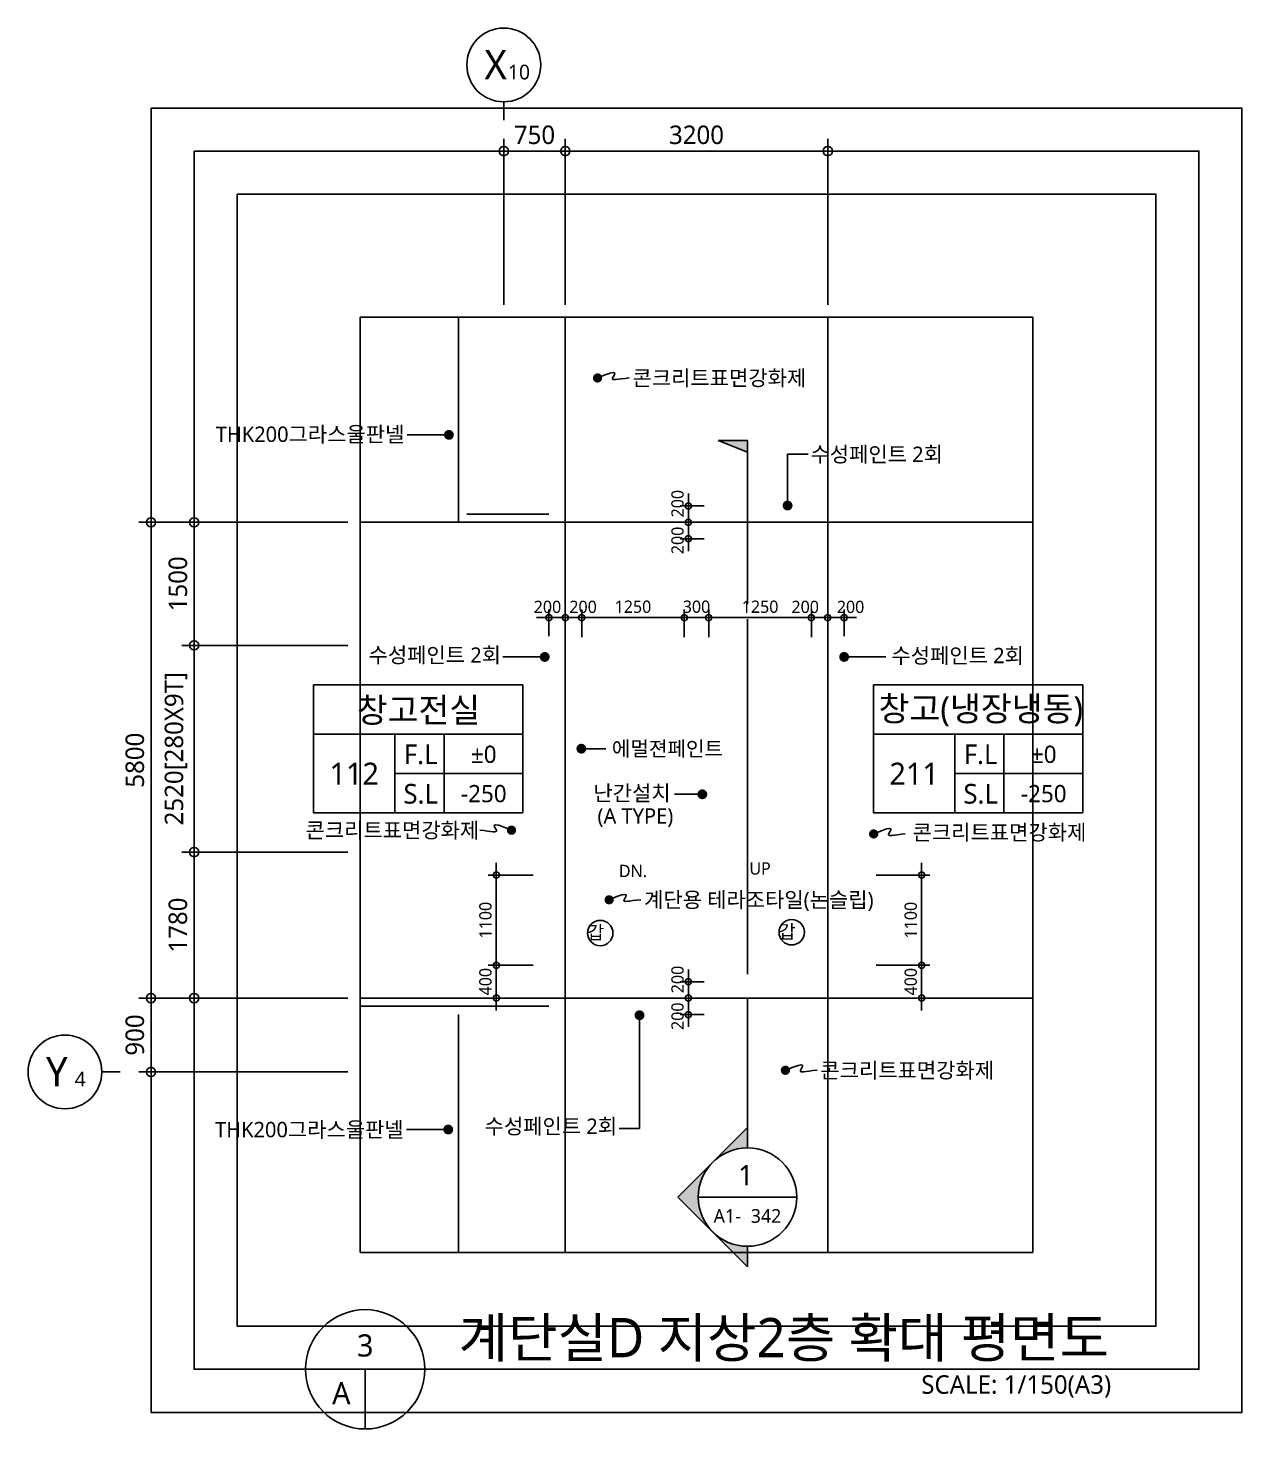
# Model space of a CAD drawing. Header units: millimetres. Extents: x -27671 to 122165, y 825 to 42056.
# Drawn here: x 2800 to 17600, y 2223 to 19300 of the extents above; entities that cross this region are included whole.
import ezdxf
from ezdxf.enums import TextEntityAlignment as Align

# ---------------------------------------------------------------- set-up
doc = ezdxf.new("R2010")
doc.units = ezdxf.units.MM
doc.header["$LTSCALE"] = 100
doc.header["$MEASUREMENT"] = 0
doc.header["$PDSIZE"] = -10
doc.linetypes.add('CEN', pattern=[62, 60, -1, 0, -1])
doc.layers.get('0').update_dxf_attribs({"linetype": 'CONTINUOUS'})
doc.layers.get('Defpoints').update_dxf_attribs({"color": 171, "linetype": 'CONTINUOUS'})
for name, color, linetype in [('CEN(ST)', 1, 'CEN'), ('INS', 9, 'BATTING'), ('LED', 7, 'CONTINUOUS'), ('NDIM', 7, 'CONTINUOUS'), ('SYM', 7, 'CONTINUOUS'), ('SYM(AXIS)', 7, 'CONTINUOUS'), ('TEXT', 3, 'CONTINUOUS'), ('TEXT(AXIS)', 2, 'CONTINUOUS'), ('TEXT(MIN)', 7, 'CONTINUOUS'), ('TEXT(NOTE小)', 1, 'CONTINUOUS'), ('TEXT(노트)', 7, 'CONTINUOUS'), ('TEXT(실명)', 3, 'CONTINUOUS'), ('TEXT-기입', 6, 'CONTINUOUS'), ('TITLE', 7, 'CONTINUOUS')]:
    doc.layers.add(name, color=color, linetype=linetype)
doc.styles.add('CGS', font='cgse', dxfattribs={"bigfont": 'cgs'})
doc.styles.add('나눔바른고딕', font='NanumBarunGothic.ttf')
doc.linetypes.add('BATTING', pattern='A,0.0001,-0.1,[134,ltypeshp.shx,S=0.1,R=0,X=-0.1,Y=0],-0.2,[134,ltypeshp.shx,S=0.1,R=180,X=0.1,Y=0],-0.1', length=0.4001)
doc.dimstyles.new('NDIM 1200', dxfattribs={"dimscale": 75, "dimtxt": 3, "dimasz": 1, "dimexe": 2, "dimexo": 2, "dimgap": 1, "dimtad": 1, "dimdec": 0, "dimdsep": 46, "dimtxsty": 'CGS', "dimblk": 'DOT0', "dimcen": 1, "dimdle": 8, "dimclrd": 256, "dimclre": 256, "dimclrt": 256, "dimadec": 0, "dimazin": 0, "dimtfac": 1, "dimtdec": 0, "dimtix": 1, "dimtmove": 2, "dimatfit": 3, "dimldrblk": 'DOT0', "dimfxl": 1, "dimtolj": 1, "dimtzin": 0, "dimlwd": -1, "dimlwe": -1, "dimarcsym": 0})

# ---------------------------------------------------------------- blocks, each defined once
blk = doc.blocks.new('A$C2F20087E')
at = {"layer": 'SYM(AXIS)'}
blk.add_line((600, 0), (600, 300), dxfattribs=at)
blk.add_circle((600, 900), 600, dxfattribs=at)
blk = doc.blocks.new('DOT0')
blk.add_line((-3, 0), (3, 0))
at = {"color": 6}
blk.add_circle((0, 0), 0.75, dxfattribs=at)
blk = doc.blocks.new('*D92')
at = {"layer": 'Defpoints', "color": 0, "ltscale": 0.4, "transparency": 16777216}
for p in [(12550, 17800), (9350, 15775), (12550, 15775)]:
    blk.add_point(p, dxfattribs=at)
at = {"layer": 'NDIM', "ltscale": 0.4, "transparency": 16777216}
for p, q in [((9350, 15925), (9350, 17950)), ((12550, 15925), (12550, 17950)), ((9425, 17800), (12475, 17800))]:
    blk.add_line(p, q, dxfattribs=at)
at = {"layer": 'NDIM', "ltscale": 0.4, "transparency": 16777216, "xscale": 75, "yscale": 75, "zscale": 75, "rotation": 180}
blk.add_blockref('DOT0', (9350, 17800), dxfattribs=at)
at = {"layer": 'NDIM', "ltscale": 0.4, "transparency": 16777216, "xscale": 75, "yscale": 75, "zscale": 75}
blk.add_blockref('DOT0', (12550, 17800), dxfattribs=at)
at = {"layer": 'NDIM', "ltscale": 0.4, "transparency": 16777216, "insert": (10950, 17997), "char_height": 225, "attachment_point": 5, "style": '나눔바른고딕'}
blk.add_mtext('\\A1;3200', dxfattribs=at)
blk = doc.blocks.new('*D93')
at = {"layer": 'Defpoints', "color": 0, "ltscale": 0.4, "transparency": 16777216}
for p in [(9350, 17800), (8600, 15775), (9350, 15775)]:
    blk.add_point(p, dxfattribs=at)
at = {"layer": 'NDIM', "ltscale": 0.4, "transparency": 16777216}
for p, q in [((8600, 15925), (8600, 17950)), ((9350, 15925), (9350, 17950)), ((8675, 17800), (9275, 17800))]:
    blk.add_line(p, q, dxfattribs=at)
at = {"layer": 'NDIM', "ltscale": 0.4, "transparency": 16777216, "xscale": 75, "yscale": 75, "zscale": 75, "rotation": 180}
blk.add_blockref('DOT0', (8600, 17800), dxfattribs=at)
at = {"layer": 'NDIM', "ltscale": 0.4, "transparency": 16777216, "xscale": 75, "yscale": 75, "zscale": 75}
blk.add_blockref('DOT0', (9350, 17800), dxfattribs=at)
at = {"layer": 'NDIM', "ltscale": 0.4, "transparency": 16777216, "insert": (8975, 17997), "char_height": 225, "attachment_point": 5, "style": '나눔바른고딕'}
blk.add_mtext('\\A1;750', dxfattribs=at)
blk = doc.blocks.new('갑종방화문표기')
at = {"layer": 'TEXT(NOTE小)'}
blk.add_circle((0, 0), 150, dxfattribs=at)
at = {"layer": 'TEXT(NOTE小)', "style": '나눔바른고딕'}
blk.add_text('갑', height=160, dxfattribs=at).set_placement((-53, 7), align=Align.MIDDLE_CENTER)
blk = doc.blocks.new('*D76')
at = {"layer": 'Defpoints', "color": 0, "ltscale": 0.4, "transparency": 16777216}
for p in [(4300, 13275), (6850, 13275), (6850, 7475)]:
    blk.add_point(p, dxfattribs=at)
at = {"layer": 'NDIM', "ltscale": 0.4, "transparency": 16777216}
for p, q in [((6700, 13275), (4150, 13275)), ((4300, 7550), (4300, 13200)), ((6700, 7475), (4150, 7475))]:
    blk.add_line(p, q, dxfattribs=at)
at = {"layer": 'NDIM', "ltscale": 0.4, "transparency": 16777216, "xscale": 75, "yscale": 75, "zscale": 75}
for p, rotation in [((4300, 13275), 90), ((4300, 7475), 270)]:
    blk.add_blockref('DOT0', p, dxfattribs=dict(at, rotation=rotation))
at = {"layer": 'NDIM', "ltscale": 0.4, "transparency": 16777216, "insert": (4103, 10375), "char_height": 225, "attachment_point": 5, "rotation": 90, "style": '나눔바른고딕'}
blk.add_mtext('\\A1;5800', dxfattribs=at)
blk = doc.blocks.new('*D77')
at = {"layer": 'Defpoints', "color": 0, "ltscale": 0.4, "transparency": 16777216}
for p in [(4300, 7475), (6850, 7475), (6850, 6575)]:
    blk.add_point(p, dxfattribs=at)
at = {"layer": 'NDIM', "ltscale": 0.4, "transparency": 16777216}
for p, q in [((6700, 7475), (4150, 7475)), ((4300, 6650), (4300, 7400)), ((6700, 6575), (4150, 6575))]:
    blk.add_line(p, q, dxfattribs=at)
at = {"layer": 'NDIM', "ltscale": 0.4, "transparency": 16777216, "xscale": 75, "yscale": 75, "zscale": 75}
for p, rotation in [((4300, 7475), 90), ((4300, 6575), 270)]:
    blk.add_blockref('DOT0', p, dxfattribs=dict(at, rotation=rotation))
at = {"layer": 'NDIM', "ltscale": 0.4, "transparency": 16777216, "insert": (4103, 7025), "char_height": 225, "attachment_point": 5, "rotation": 90, "style": '나눔바른고딕'}
blk.add_mtext('\\A1;900', dxfattribs=at)
blk = doc.blocks.new('*D78')
at = {"layer": 'Defpoints', "color": 0, "ltscale": 0.4, "transparency": 16777216}
for p in [(4825, 9255), (6850, 9255), (6325, 7475)]:
    blk.add_point(p, dxfattribs=at)
at = {"layer": 'NDIM', "ltscale": 0.4, "transparency": 16777216}
for p, q in [((6700, 9255), (4675, 9255)), ((4825, 7550), (4825, 9180)), ((6175, 7475), (4675, 7475))]:
    blk.add_line(p, q, dxfattribs=at)
at = {"layer": 'NDIM', "ltscale": 0.4, "transparency": 16777216, "xscale": 75, "yscale": 75, "zscale": 75}
for p, rotation in [((4825, 9255), 90), ((4825, 7475), 270)]:
    blk.add_blockref('DOT0', p, dxfattribs=dict(at, rotation=rotation))
at = {"layer": 'NDIM', "ltscale": 0.4, "transparency": 16777216, "insert": (4628, 8365), "char_height": 225, "attachment_point": 5, "rotation": 90, "style": '나눔바른고딕'}
blk.add_mtext('\\A1;1780', dxfattribs=at)
blk = doc.blocks.new('*D79')
at = {"layer": 'Defpoints', "color": 0, "ltscale": 0.4, "transparency": 16777216}
for p in [(4825, 11775), (6850, 11775), (6850, 9255)]:
    blk.add_point(p, dxfattribs=at)
at = {"layer": 'NDIM', "ltscale": 0.4, "transparency": 16777216}
for p, q in [((6700, 11775), (4675, 11775)), ((4825, 9330), (4825, 11700)), ((6700, 9255), (4675, 9255))]:
    blk.add_line(p, q, dxfattribs=at)
at = {"layer": 'NDIM', "ltscale": 0.4, "transparency": 16777216, "xscale": 75, "yscale": 75, "zscale": 75}
for p, rotation in [((4825, 11775), 90), ((4825, 9255), 270)]:
    blk.add_blockref('DOT0', p, dxfattribs=dict(at, rotation=rotation))
at = {"layer": 'NDIM', "ltscale": 0.4, "transparency": 16777216, "insert": (4604, 10515), "char_height": 225, "width": 705.92, "attachment_point": 5, "rotation": 90, "style": '나눔바른고딕'}
blk.add_mtext('\\A1;2520[280X9T]', dxfattribs=at)
blk = doc.blocks.new('*D80')
at = {"layer": 'Defpoints', "color": 0, "ltscale": 0.4, "transparency": 16777216}
for p in [(4825, 13275), (6325, 13275), (6850, 11775)]:
    blk.add_point(p, dxfattribs=at)
at = {"layer": 'NDIM', "ltscale": 0.4, "transparency": 16777216}
for p, q in [((6175, 13275), (4675, 13275)), ((4825, 11850), (4825, 13200)), ((6700, 11775), (4675, 11775))]:
    blk.add_line(p, q, dxfattribs=at)
at = {"layer": 'NDIM', "ltscale": 0.4, "transparency": 16777216, "xscale": 75, "yscale": 75, "zscale": 75}
for p, rotation in [((4825, 13275), 90), ((4825, 11775), 270)]:
    blk.add_blockref('DOT0', p, dxfattribs=dict(at, rotation=rotation))
at = {"layer": 'NDIM', "ltscale": 0.4, "transparency": 16777216, "insert": (4628, 12525), "char_height": 225, "attachment_point": 5, "rotation": 90, "style": '나눔바른고딕'}
blk.add_mtext('\\A1;1500', dxfattribs=at)
blk = doc.blocks.new('SECTION_계단실D1')
at = {"layer": 'SYM'}
blk.add_hatch(color=256, dxfattribs=at).paths.add_polyline_path([(447340, -81662), (447700, -81806), (447700, -81662)])
h = blk.add_hatch(color=256, dxfattribs=at)
h.paths.add_polyline_path([(446851, -90885), (447276, -91310, -0.414214), (447276, -90461)])
h.paths.add_polyline_path([(447276, -91310), (447700, -91734), (447700, -91485, -0.198912)])
h.paths.add_polyline_path([(447276, -90461, -0.198912), (447700, -90285), (447700, -90037)])
at = {"layer": 'Defpoints'}
blk.add_line((447700, -87866), (447700, -84019), dxfattribs=at)
at = {"layer": 'SYM'}
for p, q in [((447340, -81662), (447700, -81806)), ((447700, -81662), (447340, -81662)), ((447700, -83659), (447700, -81662)), ((447700, -84019), (447700, -83839)), ((447700, -88166), (447700, -87866)), ((447700, -90285), (447700, -88466)), ((447700, -90037), (446851, -90885)), ((447700, -91734), (446851, -90885)), ((447100, -90885), (448300, -90885)), ((447700, -91734), (447700, -91485))]:
    blk.add_line(p, q, dxfattribs=at)
blk.add_arc((447700, -90885), 600, 90, 89.7615, dxfattribs=at)
blk = doc.blocks.new('*D81')
at = {"layer": 'Defpoints', "color": 0, "ltscale": 0.4, "transparency": 16777216}
for p in [(10851, 7675), (11142, 7675), (11142, 7475)]:
    blk.add_point(p, dxfattribs=at)
at = {"layer": 'NDIM', "ltscale": 0.4, "transparency": 16777216}
for p, q in [((11042, 7675), (10751, 7675)), ((10851, 7525), (10851, 7625)), ((11042, 7475), (10751, 7475))]:
    blk.add_line(p, q, dxfattribs=at)
at = {"layer": 'NDIM', "ltscale": 0.4, "transparency": 16777216, "xscale": 50, "yscale": 50, "zscale": 50}
for p, rotation in [((10851, 7675), 90), ((10851, 7475), 270)]:
    blk.add_blockref('DOT0', p, dxfattribs=dict(at, rotation=rotation))
at = {"layer": 'NDIM', "ltscale": 0.4, "transparency": 16777216, "insert": (10719, 7702), "char_height": 150, "attachment_point": 5, "rotation": 90, "style": '나눔바른고딕'}
blk.add_mtext('\\A1;200', dxfattribs=at)
blk = doc.blocks.new('*D82')
at = {"layer": 'Defpoints', "color": 0, "ltscale": 0.4, "transparency": 16777216}
for p in [(11142, 7475), (10851, 7275), (11142, 7275)]:
    blk.add_point(p, dxfattribs=at)
at = {"layer": 'NDIM', "ltscale": 0.4, "transparency": 16777216}
for p, q in [((11042, 7475), (10751, 7475)), ((10851, 7425), (10851, 7325)), ((11042, 7275), (10751, 7275))]:
    blk.add_line(p, q, dxfattribs=at)
at = {"layer": 'NDIM', "ltscale": 0.4, "transparency": 16777216, "xscale": 50, "yscale": 50, "zscale": 50}
for p, rotation in [((10851, 7475), 90), ((10851, 7275), 270)]:
    blk.add_blockref('DOT0', p, dxfattribs=dict(at, rotation=rotation))
at = {"layer": 'NDIM', "ltscale": 0.4, "transparency": 16777216, "insert": (10719, 7254), "char_height": 150, "attachment_point": 5, "rotation": 90, "style": '나눔바른고딕'}
blk.add_mtext('\\A1;200', dxfattribs=at)
blk = doc.blocks.new('*D83')
at = {"layer": 'Defpoints', "color": 0, "ltscale": 0.4, "transparency": 16777216}
for p in [(10851, 13475), (11142, 13475), (11142, 13275)]:
    blk.add_point(p, dxfattribs=at)
at = {"layer": 'NDIM', "ltscale": 0.4, "transparency": 16777216}
for p, q in [((11042, 13475), (10751, 13475)), ((10851, 13325), (10851, 13425)), ((11042, 13275), (10751, 13275))]:
    blk.add_line(p, q, dxfattribs=at)
at = {"layer": 'NDIM', "ltscale": 0.4, "transparency": 16777216, "xscale": 50, "yscale": 50, "zscale": 50}
for p, rotation in [((10851, 13475), 90), ((10851, 13275), 270)]:
    blk.add_blockref('DOT0', p, dxfattribs=dict(at, rotation=rotation))
at = {"layer": 'NDIM', "ltscale": 0.4, "transparency": 16777216, "insert": (10719, 13502), "char_height": 150, "attachment_point": 5, "rotation": 90, "style": '나눔바른고딕'}
blk.add_mtext('\\A1;200', dxfattribs=at)
blk = doc.blocks.new('*D84')
at = {"layer": 'Defpoints', "color": 0, "ltscale": 0.4, "transparency": 16777216}
for p in [(11142, 13275), (10851, 13075), (11142, 13075)]:
    blk.add_point(p, dxfattribs=at)
at = {"layer": 'NDIM', "ltscale": 0.4, "transparency": 16777216}
for p, q in [((11042, 13275), (10751, 13275)), ((10851, 13225), (10851, 13125)), ((11042, 13075), (10751, 13075))]:
    blk.add_line(p, q, dxfattribs=at)
at = {"layer": 'NDIM', "ltscale": 0.4, "transparency": 16777216, "xscale": 50, "yscale": 50, "zscale": 50}
for p, rotation in [((10851, 13275), 90), ((10851, 13075), 270)]:
    blk.add_blockref('DOT0', p, dxfattribs=dict(at, rotation=rotation))
at = {"layer": 'NDIM', "ltscale": 0.4, "transparency": 16777216, "insert": (10719, 13054), "char_height": 150, "attachment_point": 5, "rotation": 90, "style": '나눔바른고딕'}
blk.add_mtext('\\A1;200', dxfattribs=at)
blk = doc.blocks.new('*D85')
at = {"layer": 'Defpoints', "color": 0, "ltscale": 0.4, "transparency": 16777216}
for p in [(9550, 12113), (9550, 11775), (10800, 11775)]:
    blk.add_point(p, dxfattribs=at)
at = {"layer": 'NDIM', "ltscale": 0.4, "transparency": 16777216}
for p, q in [((9550, 11875), (9550, 12213)), ((10800, 11875), (10800, 12213)), ((10750, 12113), (9600, 12113))]:
    blk.add_line(p, q, dxfattribs=at)
at = {"layer": 'NDIM', "ltscale": 0.4, "transparency": 16777216, "xscale": 50, "yscale": 50, "zscale": 50, "rotation": 180}
blk.add_blockref('DOT0', (9550, 12113), dxfattribs=at)
at = {"layer": 'NDIM', "ltscale": 0.4, "transparency": 16777216, "xscale": 50, "yscale": 50, "zscale": 50}
blk.add_blockref('DOT0', (10800, 12113), dxfattribs=at)
at = {"layer": 'NDIM', "ltscale": 0.4, "transparency": 16777216, "insert": (10175, 12245), "char_height": 150, "attachment_point": 5, "style": '나눔바른고딕'}
blk.add_mtext('\\A1;1250', dxfattribs=at)
blk = doc.blocks.new('*D86')
at = {"layer": 'Defpoints', "color": 0, "ltscale": 0.4, "transparency": 16777216}
for p in [(11100, 12113), (10800, 11775), (11100, 11775)]:
    blk.add_point(p, dxfattribs=at)
at = {"layer": 'NDIM', "ltscale": 0.4, "transparency": 16777216}
for p, q in [((10800, 11875), (10800, 12213)), ((11100, 11875), (11100, 12213)), ((10750, 12113), (10700, 12113)), ((10800, 12113), (11100, 12113)), ((11150, 12113), (11200, 12113))]:
    blk.add_line(p, q, dxfattribs=at)
at = {"layer": 'NDIM', "ltscale": 0.4, "transparency": 16777216, "xscale": 50, "yscale": 50, "zscale": 50}
blk.add_blockref('DOT0', (10800, 12113), dxfattribs=at)
at = {"layer": 'NDIM', "ltscale": 0.4, "transparency": 16777216, "xscale": 50, "yscale": 50, "zscale": 50, "rotation": 180}
blk.add_blockref('DOT0', (11100, 12113), dxfattribs=at)
at = {"layer": 'NDIM', "ltscale": 0.4, "transparency": 16777216, "insert": (10950, 12245), "char_height": 150, "attachment_point": 5, "style": '나눔바른고딕'}
blk.add_mtext('\\A1;300', dxfattribs=at)
blk = doc.blocks.new('*D87')
at = {"layer": 'Defpoints', "color": 0, "ltscale": 0.4, "transparency": 16777216}
for p in [(12350, 12113), (11100, 11775), (12350, 11775)]:
    blk.add_point(p, dxfattribs=at)
at = {"layer": 'NDIM', "ltscale": 0.4, "transparency": 16777216}
for p, q in [((11100, 11875), (11100, 12213)), ((12350, 11875), (12350, 12213)), ((11150, 12113), (12300, 12113))]:
    blk.add_line(p, q, dxfattribs=at)
at = {"layer": 'NDIM', "ltscale": 0.4, "transparency": 16777216, "xscale": 50, "yscale": 50, "zscale": 50, "rotation": 180}
blk.add_blockref('DOT0', (11100, 12113), dxfattribs=at)
at = {"layer": 'NDIM', "ltscale": 0.4, "transparency": 16777216, "xscale": 50, "yscale": 50, "zscale": 50}
blk.add_blockref('DOT0', (12350, 12113), dxfattribs=at)
at = {"layer": 'NDIM', "ltscale": 0.4, "transparency": 16777216, "insert": (11725, 12245), "char_height": 150, "attachment_point": 5, "style": '나눔바른고딕'}
blk.add_mtext('\\A1;1250', dxfattribs=at)
blk = doc.blocks.new('*D88')
at = {"layer": 'Defpoints', "color": 0, "ltscale": 0.4, "transparency": 16777216}
for p in [(9550, 12113), (9350, 11788), (9550, 11788)]:
    blk.add_point(p, dxfattribs=at)
at = {"layer": 'NDIM', "ltscale": 0.4, "transparency": 16777216}
for p, q in [((9350, 11888), (9350, 12213)), ((9550, 11888), (9550, 12213)), ((9400, 12113), (9500, 12113))]:
    blk.add_line(p, q, dxfattribs=at)
at = {"layer": 'NDIM', "ltscale": 0.4, "transparency": 16777216, "xscale": 50, "yscale": 50, "zscale": 50, "rotation": 180}
blk.add_blockref('DOT0', (9350, 12113), dxfattribs=at)
at = {"layer": 'NDIM', "ltscale": 0.4, "transparency": 16777216, "xscale": 50, "yscale": 50, "zscale": 50}
blk.add_blockref('DOT0', (9550, 12113), dxfattribs=at)
at = {"layer": 'NDIM', "ltscale": 0.4, "transparency": 16777216, "insert": (9567, 12243), "char_height": 150, "attachment_point": 5, "style": '나눔바른고딕'}
blk.add_mtext('\\A1;200', dxfattribs=at)
blk = doc.blocks.new('*D89')
at = {"layer": 'Defpoints', "color": 0, "ltscale": 0.4, "transparency": 16777216}
for p in [(12350, 12113), (12350, 11788), (12550, 11788)]:
    blk.add_point(p, dxfattribs=at)
at = {"layer": 'NDIM', "ltscale": 0.4, "transparency": 16777216}
for p, q in [((12350, 11888), (12350, 12213)), ((12550, 11888), (12550, 12213)), ((12500, 12113), (12400, 12113))]:
    blk.add_line(p, q, dxfattribs=at)
at = {"layer": 'NDIM', "ltscale": 0.4, "transparency": 16777216, "xscale": 50, "yscale": 50, "zscale": 50, "rotation": 180}
blk.add_blockref('DOT0', (12350, 12113), dxfattribs=at)
at = {"layer": 'NDIM', "ltscale": 0.4, "transparency": 16777216, "xscale": 50, "yscale": 50, "zscale": 50}
blk.add_blockref('DOT0', (12550, 12113), dxfattribs=at)
at = {"layer": 'NDIM', "ltscale": 0.4, "transparency": 16777216, "insert": (12275, 12243), "char_height": 150, "attachment_point": 5, "style": '나눔바른고딕'}
blk.add_mtext('\\A1;200', dxfattribs=at)
blk = doc.blocks.new('*D90')
at = {"layer": 'Defpoints', "color": 0, "ltscale": 0.4, "transparency": 16777216}
for p in [(12750, 12113), (12550, 11788), (12750, 11788)]:
    blk.add_point(p, dxfattribs=at)
at = {"layer": 'NDIM', "ltscale": 0.4, "transparency": 16777216}
for p, q in [((12550, 11888), (12550, 12213)), ((12750, 11888), (12750, 12213)), ((12600, 12113), (12700, 12113))]:
    blk.add_line(p, q, dxfattribs=at)
at = {"layer": 'NDIM', "ltscale": 0.4, "transparency": 16777216, "xscale": 50, "yscale": 50, "zscale": 50, "rotation": 180}
blk.add_blockref('DOT0', (12550, 12113), dxfattribs=at)
at = {"layer": 'NDIM', "ltscale": 0.4, "transparency": 16777216, "xscale": 50, "yscale": 50, "zscale": 50}
blk.add_blockref('DOT0', (12750, 12113), dxfattribs=at)
at = {"layer": 'NDIM', "ltscale": 0.4, "transparency": 16777216, "insert": (12828, 12243), "char_height": 150, "attachment_point": 5, "style": '나눔바른고딕'}
blk.add_mtext('\\A1;200', dxfattribs=at)
blk = doc.blocks.new('*D91')
at = {"layer": 'Defpoints', "color": 0, "ltscale": 0.4, "transparency": 16777216}
for p in [(9150, 12113), (9150, 11788), (9350, 11788)]:
    blk.add_point(p, dxfattribs=at)
at = {"layer": 'NDIM', "ltscale": 0.4, "transparency": 16777216}
for p, q in [((9150, 11888), (9150, 12213)), ((9350, 11888), (9350, 12213)), ((9300, 12113), (9200, 12113))]:
    blk.add_line(p, q, dxfattribs=at)
at = {"layer": 'NDIM', "ltscale": 0.4, "transparency": 16777216, "xscale": 50, "yscale": 50, "zscale": 50, "rotation": 180}
blk.add_blockref('DOT0', (9150, 12113), dxfattribs=at)
at = {"layer": 'NDIM', "ltscale": 0.4, "transparency": 16777216, "xscale": 50, "yscale": 50, "zscale": 50}
blk.add_blockref('DOT0', (9350, 12113), dxfattribs=at)
at = {"layer": 'NDIM', "ltscale": 0.4, "transparency": 16777216, "insert": (9133, 12243), "char_height": 150, "attachment_point": 5, "style": '나눔바른고딕'}
blk.add_mtext('\\A1;200', dxfattribs=at)
blk = doc.blocks.new('_Dot')
at = {"color": 0, "linetype": 'ByBlock', "lineweight": -2}
blk.add_line((-0.5, 0), (-1, 0), dxfattribs=at)
at = {"color": 0, "linetype": 'ByBlock', "const_width": 0.5}
blk.add_lwpolyline([(-0.25, 0, 1), (0.25, 0, 1)], format="xyb", close=True, dxfattribs=at)
blk = doc.blocks.new('*D98')
at = {"layer": 'Defpoints', "color": 0, "ltscale": 0.4, "transparency": 16777216}
for p in [(13042, 8975), (13694, 8975), (13042, 7875)]:
    blk.add_point(p, dxfattribs=at)
at = {"layer": 'NDIM', "ltscale": 0.4, "transparency": 16777216}
for p, q in [((13142, 8975), (13794, 8975)), ((13694, 7925), (13694, 8925)), ((13142, 7875), (13794, 7875))]:
    blk.add_line(p, q, dxfattribs=at)
at = {"layer": 'NDIM', "ltscale": 0.4, "transparency": 16777216, "xscale": 50, "yscale": 50, "zscale": 50}
for p, rotation in [((13694, 8975), 90), ((13694, 7875), 270)]:
    blk.add_blockref('DOT0', p, dxfattribs=dict(at, rotation=rotation))
at = {"layer": 'NDIM', "ltscale": 0.4, "transparency": 16777216, "insert": (13562, 8425), "char_height": 150, "attachment_point": 5, "rotation": 90, "style": '나눔바른고딕'}
blk.add_mtext('\\A1;1100', dxfattribs=at)
blk = doc.blocks.new('*D99')
at = {"layer": 'Defpoints', "color": 0, "ltscale": 0.4, "transparency": 16777216}
for p in [(13042, 7875), (13042, 7475), (13694, 7475)]:
    blk.add_point(p, dxfattribs=at)
at = {"layer": 'NDIM', "ltscale": 0.4, "transparency": 16777216}
for p, q in [((13142, 7875), (13794, 7875)), ((13694, 7925), (13694, 7975)), ((13694, 7875), (13694, 7475)), ((13142, 7475), (13794, 7475)), ((13694, 7425), (13694, 7375))]:
    blk.add_line(p, q, dxfattribs=at)
at = {"layer": 'NDIM', "ltscale": 0.4, "transparency": 16777216, "xscale": 50, "yscale": 50, "zscale": 50}
for p, rotation in [((13694, 7875), 270), ((13694, 7475), 90)]:
    blk.add_blockref('DOT0', p, dxfattribs=dict(at, rotation=rotation))
at = {"layer": 'NDIM', "ltscale": 0.4, "transparency": 16777216, "insert": (13562, 7675), "char_height": 150, "attachment_point": 5, "rotation": 90, "style": '나눔바른고딕'}
blk.add_mtext('\\A1;400', dxfattribs=at)
blk = doc.blocks.new('*D96')
at = {"layer": 'Defpoints', "color": 0, "ltscale": 0.4, "transparency": 16777216}
for p in [(8509, 8975), (9058, 8975), (9058, 7875)]:
    blk.add_point(p, dxfattribs=at)
at = {"layer": 'NDIM', "ltscale": 0.4, "transparency": 16777216}
for p, q in [((8958, 8975), (8409, 8975)), ((8509, 7925), (8509, 8925)), ((8958, 7875), (8409, 7875))]:
    blk.add_line(p, q, dxfattribs=at)
at = {"layer": 'NDIM', "ltscale": 0.4, "transparency": 16777216, "xscale": 50, "yscale": 50, "zscale": 50}
for p, rotation in [((8509, 8975), 90), ((8509, 7875), 270)]:
    blk.add_blockref('DOT0', p, dxfattribs=dict(at, rotation=rotation))
at = {"layer": 'NDIM', "ltscale": 0.4, "transparency": 16777216, "insert": (8377, 8425), "char_height": 150, "attachment_point": 5, "rotation": 90, "style": '나눔바른고딕'}
blk.add_mtext('\\A1;1100', dxfattribs=at)
blk = doc.blocks.new('*D97')
at = {"layer": 'Defpoints', "color": 0, "ltscale": 0.4, "transparency": 16777216}
for p in [(9058, 7875), (8509, 7475), (9058, 7475)]:
    blk.add_point(p, dxfattribs=at)
at = {"layer": 'NDIM', "ltscale": 0.4, "transparency": 16777216}
for p, q in [((8958, 7875), (8409, 7875)), ((8509, 7925), (8509, 7975)), ((8509, 7875), (8509, 7475)), ((8958, 7475), (8409, 7475)), ((8509, 7425), (8509, 7375))]:
    blk.add_line(p, q, dxfattribs=at)
at = {"layer": 'NDIM', "ltscale": 0.4, "transparency": 16777216, "xscale": 50, "yscale": 50, "zscale": 50}
for p, rotation in [((8509, 7875), 270), ((8509, 7475), 90)]:
    blk.add_blockref('DOT0', p, dxfattribs=dict(at, rotation=rotation))
at = {"layer": 'NDIM', "ltscale": 0.4, "transparency": 16777216, "insert": (8377, 7675), "char_height": 150, "attachment_point": 5, "rotation": 90, "style": '나눔바른고딕'}
blk.add_mtext('\\A1;400', dxfattribs=at)
blk = doc.blocks.new('A$C51E23882')
at = {"layer": 'TITLE'}
blk.add_lwpolyline([(8500, 0), (0, 0), (0, 5200), (8500, 5200)], close=True, dxfattribs=at)
for points in [[(8500, 3200), (0, 3200)], [(3300, 3200), (3300, 0)], [(5300, 3200), (5300, 0)], [(3300, 1600), (8500, 1600)]]:
    blk.add_lwpolyline(points, dxfattribs=at)
at = {"layer": 'TITLE', "style": '나눔바른고딕'}
for s, p in [('F.L', (4352, 2378)), ('S.L', (4352, 778))]:
    blk.add_text(s, height=800, dxfattribs=at).set_placement(p, align=Align.MIDDLE)

msp = doc.modelspace()

# ---------------------------------------------------------------- linework, layer by layer
at = {"layer": 'CEN(ST)', "ltscale": 10000}
for p, q in [((9350, 15775), (9350, 4375)), ((12550, 15775), (12550, 4375)), ((6850, 13275), (15050, 13275)), ((6850, 7475), (15050, 7475))]:
    msp.add_line(p, q, dxfattribs=at)
at = {"layer": 'Defpoints', "ltscale": 10000}
for points in [[(4300, 18325), (17600, 18325), (17600, 2425), (4300, 2425)], [(4825, 17800), (17075, 17800), (17075, 2950), (4825, 2950)], [(5350, 17275), (16550, 17275), (16550, 3475), (5350, 3475)], [(6850, 15775), (15050, 15775), (15050, 4375), (6850, 4375)]]:
    msp.add_lwpolyline(points, close=True, dxfattribs=at)
at = {"layer": 'INS', "ltscale": 2.5}
for p, q in [((8050, 13275), (8050, 15775)), ((9150, 13375), (8150, 13375)), ((9150, 7375), (6850, 7375)), ((8050, 4375), (8050, 7275))]:
    msp.add_line(p, q, dxfattribs=at)
at = {"layer": 'LED', "const_width": 56.2}
for points in [[(9743.3, 15062.1, -1), (9743.3, 15005.9, -1)], [(8694.3, 9549.6, 1), (8694.3, 9493.4, 1)], [(13109.6, 9504.4, -1), (13109.6, 9448.1, -1)], [(9884.2, 8701.1, -1), (9884.2, 8644.9, -1)], [(12033.8, 6623.4, -1), (12033.8, 6567.1, -1)]]:
    msp.add_lwpolyline(points, format="xyb", close=True, dxfattribs=at)
at = {"layer": 'LED'}
for points in [[(9743.3, 15034), (9837, 15073.1), (9899.1, 15094.2), (9935.3, 15100.6), (9951.2, 15095.9), (9952.6, 15083.3), (9945.1, 15066.4), (9934.3, 15048.3), (9926, 15032.7), (9924.9, 15022.1), (9931.7, 15016.4), (9946.2, 15014.6), (9968.4, 15015.9), (9997.9, 15019.4), (10034.7, 15024.2), (10078.5, 15029.3), (10129.1, 15034)], [(8694.3, 9521.5), (8600.6, 9560.6), (8538.4, 9581.7), (8502.2, 9588.2), (8486.3, 9583.4), (8484.9, 9570.9), (8492.5, 9553.9), (8503.2, 9535.9), (8511.5, 9520.2), (8512.7, 9509.6), (8505.9, 9503.9), (8491.3, 9502.1), (8469.2, 9503.4), (8439.6, 9506.9), (8402.9, 9511.7), (8359.1, 9516.9), (8308.4, 9521.5)], [(13109.6, 9476.3), (13203.3, 9515.3), (13265.4, 9536.4), (13301.6, 9542.9), (13317.5, 9538.2), (13318.9, 9525.6), (13311.4, 9508.6), (13300.6, 9490.6), (13292.3, 9475), (13291.2, 9464.4), (13298, 9458.6), (13312.5, 9456.9), (13334.7, 9458.2), (13364.2, 9461.7), (13401, 9466.4), (13444.8, 9471.6), (13495.4, 9476.3)], [(9884.2, 8673), (9977.9, 8712.1), (10040, 8733.1), (10076.2, 8739.6), (10092.1, 8734.9), (10093.5, 8722.3), (10086, 8705.3), (10075.2, 8687.3), (10066.9, 8671.7), (10065.7, 8661.1), (10072.5, 8655.3), (10087.1, 8653.6), (10109.3, 8654.9), (10138.8, 8658.4), (10175.6, 8663.1), (10219.4, 8668.3), (10270, 8673)], [(12033.8, 6595.3), (12127.5, 6634.3), (12189.6, 6655.4), (12225.8, 6661.9), (12241.8, 6657.2), (12243.1, 6644.6), (12235.6, 6627.6), (12224.8, 6609.6), (12216.5, 6594), (12215.4, 6583.4), (12222.2, 6577.6), (12236.8, 6575.9), (12258.9, 6577.2), (12288.5, 6580.6), (12325.2, 6585.4), (12369, 6590.6), (12419.7, 6595.3)]]:
    msp.add_lwpolyline(points, dxfattribs=at)
at = {"layer": 'NDIM', "ltscale": 10000}
for points in [[(7811.5, 14340.6), (7421.6, 14340.6)], [(8979.8, 11633.5), (8589.9, 11633.5)], [(12870, 11633.5), (13259.9, 11633.5)], [(7803.2, 5872.8), (7413.3, 5872.8)]]:
    msp.add_lwpolyline(points, dxfattribs=at)
at = {"layer": 'SYM'}
for p, q in [((6183.8, 2950), (16367.7, 2950)), ((6911, 2950), (6911, 2222.7))]:
    msp.add_line(p, q, dxfattribs=at)
msp.add_circle((6911, 2950), 727.3, dxfattribs=at)

# ---------------------------------------------------------------- block references
for name, p, xscale, yscale, zscale in [('A$C2F20087E', (8150, 18175), 0.75, 0.75, 0.75), ('A$C51E23882', (6281.6, 9731.7), 0.3, 0.3, 0.3), ('A$C51E23882', (13108.3, 9731.7), 0.3, 0.3, 0.3), ('갑종방화문표기', (9776.3, 8268.3), 1.030731055544951, 1.030731055544951, 1.030731055544951), ('갑종방화문표기', (12110.6, 8277.8), 1.030731055544951, 1.030731055544951, 1.030731055544951)]:
    msp.add_blockref(name, p, dxfattribs=dict(xscale=xscale, yscale=yscale, zscale=zscale))
msp.add_blockref('SECTION_계단실D1', (-436128.1, 95934.5))
at = {"xscale": 0.75, "yscale": 0.75, "zscale": 0.75, "rotation": 89.99999999999932}
msp.add_blockref('A$C2F20087E', (3925, 6125), dxfattribs=at)
at = {"layer": 'NDIM', "ltscale": 10000, "yscale": 120, "zscale": 120, "rotation": 180}
for p, xscale in [((7931.5, 14340.6), -120), ((9099.8, 11633.5), -120), ((12750, 11633.5), 120), ((7923.2, 5872.8), -120)]:
    msp.add_blockref('_Dot', p, dxfattribs=dict(at, xscale=xscale))

# ---------------------------------------------------------------- texts
at = {"layer": 'TEXT', "style": '나눔바른고딕'}
for s, height, p in [('1', 250, (11458.3, 5191.7)), ('A1-', 166.67, (11158.3, 4736.3)), ('342', 166.67, (11611.2, 4736.4))]:
    msp.add_text(s, height=height, dxfattribs=at).set_placement(p)
msp.add_text('계단실D 지상2층 확대 평면도', height=480, dxfattribs=at).set_placement((15977.9, 3335.5), align=Align.MIDDLE_RIGHT)
for s, p in [('3', (6911, 3240.9)), ('A', (6620.1, 2659.1))]:
    msp.add_text(s, height=270, dxfattribs=at).set_placement(p, align=Align.MIDDLE)
msp.add_text('SCALE: 1/150(A3)', height=225, dxfattribs=at).set_placement((16005.1, 2877.3), align=Align.TOP_RIGHT)
at = {"layer": 'TEXT(AXIS)', "style": '나눔바른고딕'}
for s, height, p in [('X', 360, (8501.3, 18853)), ('10', 180, (8785.7, 18763)), ('Y', 360, (3151.3, 6578)), ('4', 180, (3435.7, 6488))]:
    msp.add_text(s, height=height, dxfattribs=at).set_placement(p, align=Align.MIDDLE)
at = {"layer": 'TEXT(MIN)', "style": '나눔바른고딕'}
msp.add_text('에멀젼페인트', height=180, dxfattribs=at).set_placement((9917.5, 10515.2), align=Align.MIDDLE_LEFT)
for s, p in [('DN.', (10175, 9025)), ('UP', (11725, 9055))]:
    msp.add_text(s, height=150, dxfattribs=at).set_placement(p, align=Align.MIDDLE_CENTER)
at = {"layer": 'TEXT(노트)', "style": '나눔바른고딕'}
for s, p in [('콘크리트표면강화제', (10169.4, 15034)), ('콘크리트표면강화제', (6183.6, 9521.5)), ('콘크리트표면강화제', (13584.6, 9495)), ('계단용 테라조타일(논슬립)', (10310.3, 8673)), ('콘크리트표면강화제', (12459.9, 6595.3))]:
    msp.add_text(s, height=187.5, dxfattribs=at).set_placement(p, align=Align.MIDDLE_LEFT)
for s, p in [('THK200그라스울판넬', (7388.4, 14348.3)), ('수성페인트 2회', (13954.2, 14103.7)), ('수성페인트 2회', (8566.5, 11656.5)), ('수성페인트 2회', (14941.2, 11650.9)), ('난간설치', (10633.9, 9973.6)), ('(A TYPE)', (10666.7, 9695.6)), ('THK200그라스울판넬', (7380, 5872.3)), ('수성페인트 2회', (9981.6, 5913.2))]:
    msp.add_text(s, height=187.5, dxfattribs=at).set_placement(p, align=Align.MIDDLE_RIGHT)
at = {"layer": 'TEXT(실명)', "style": '나눔바른고딕'}
for s, p in [('창고전실', (7560.5, 10989.9)), ('창고(냉장냉동)', (14416.3, 10989.9))]:
    msp.add_text(s, height=300, dxfattribs=at).set_placement(p, align=Align.MIDDLE)
at = {"layer": 'TEXT-기입', "style": '나눔바른고딕'}
for s, height, p in [('±0', 210, (8356.2, 10447.1)), ('±0', 210, (15182.9, 10447.1)), ('112', 270, (6776.6, 10211.7)), ('211', 270, (13603.3, 10211.7)), ('-250', 210, (8356.4, 9968)), ('-250', 210, (15183.2, 9968))]:
    msp.add_text(s, height=height, dxfattribs=at).set_placement(p, align=Align.MIDDLE)

# ---------------------------------------------------------------- dimensions: what is measured, and where the dimension line sits
at = {"layer": 'NDIM', "ltscale": 0.4}
for base, p1, p2, override, picture, middle in [((9350, 17800), (8600, 15775), (9350, 15775), {"dimtxsty": '나눔바른고딕'}, '*D93', (8975, 17997.2)), ((12550, 17800), (9350, 15775), (12550, 15775), {"dimtxsty": '나눔바른고딕'}, '*D92', (10950, 17997.3)), ((11100, 12113.2), (10800, 11775), (11100, 11775), {"dimscale": 50, "dimtxsty": '나눔바른고딕'}, '*D86', (10950, 12244.7)), ((12350, 12113.2), (11100, 11775), (12350, 11775), {"dimscale": 50, "dimtxsty": '나눔바른고딕'}, '*D87', (11725, 12244.6))]:
    dim = msp.add_linear_dim(base=base, p1=p1, p2=p2, dimstyle='NDIM 1200', override=override, dxfattribs=at)
    dim.commit()
    dim.dimension.update_dxf_attribs({"geometry": picture, "text_midpoint": middle})
for base, p1, p2, angle, picture, middle in [((10850.9, 13475), (11142.1, 13275), (11142.1, 13475), 90, '*D83', (10718.9, 13501.6)), ((10850.9, 13075), (11142.1, 13275), (11142.1, 13075), 270, '*D84', (10718.9, 13054.1)), ((9150, 12113.2), (9350, 11788), (9150, 11788), 180, '*D91', (9132.9, 12243.1)), ((12350, 12113.2), (12550, 11788), (12350, 11788), 180, '*D89', (12275, 12243.1)), ((10850.9, 7675), (11142.1, 7475), (11142.1, 7675), 90, '*D81', (10718.9, 7701.6)), ((10850.9, 7275), (11142.1, 7475), (11142.1, 7275), 270, '*D82', (10718.9, 7254.1))]:
    dim = msp.add_linear_dim(base=base, p1=p1, p2=p2, angle=angle, dimstyle='NDIM 1200', override={"dimscale": 50, "dimtxsty": '나눔바른고딕'}, dxfattribs=at)
    dim.commit()
    dim.dimension.update_dxf_attribs({"geometry": picture, "text_midpoint": middle, "dimtype": 160})
for base, p1, p2, angle, override, picture, middle in [((4300, 13275), (6850, 7475), (6850, 13275), 90, {"dimtxsty": '나눔바른고딕'}, '*D76', (4102.8, 10375)), ((4825, 13275), (6850, 11775), (6325, 13275), 90, {"dimtxsty": '나눔바른고딕'}, '*D80', (4627.8, 12525)), ((9550, 12113.2), (10800, 11775), (9550, 11775), 180, {"dimscale": 50, "dimtxsty": '나눔바른고딕'}, '*D85', (10175, 12244.6)), ((4825, 9255), (6325, 7475), (6850, 9255), 90, {"dimtxsty": '나눔바른고딕'}, '*D78', (4627.8, 8365)), ((8508.8, 8975), (9058.3, 7875), (9058.3, 8975), 90, {"dimscale": 50, "dimtxsty": '나눔바른고딕'}, '*D96', (8377.4, 8425)), ((13693.7, 8975), (13041.7, 7875), (13041.7, 8975), 90, {"dimscale": 50, "dimtxsty": '나눔바른고딕'}, '*D98', (13562.3, 8425)), ((8508.8, 7475), (9058.3, 7875), (9058.3, 7475), 270, {"dimscale": 50, "dimtxsty": '나눔바른고딕'}, '*D97', (8377.4, 7675)), ((13693.7, 7475), (13041.7, 7875), (13041.7, 7475), 270, {"dimscale": 50, "dimtxsty": '나눔바른고딕'}, '*D99', (13562.3, 7675)), ((4300, 7475), (6850, 6575), (6850, 7475), 90, {"dimtxsty": '나눔바른고딕'}, '*D77', (4102.7, 7025))]:
    dim = msp.add_linear_dim(base=base, p1=p1, p2=p2, angle=angle, dimstyle='NDIM 1200', override=override, dxfattribs=at)
    dim.commit()
    dim.dimension.update_dxf_attribs({"geometry": picture, "text_midpoint": middle})
for base, p1, p2, picture, middle in [((9550, 12113.2), (9350, 11788), (9550, 11788), '*D88', (9567.1, 12243.1)), ((12750, 12113.2), (12550, 11788), (12750, 11788), '*D90', (12827.5, 12243.1))]:
    dim = msp.add_linear_dim(base=base, p1=p1, p2=p2, dimstyle='NDIM 1200', override={"dimscale": 50, "dimtxsty": '나눔바른고딕'}, dxfattribs=at)
    dim.commit()
    dim.dimension.update_dxf_attribs({"geometry": picture, "text_midpoint": middle, "dimtype": 160})
dim = msp.add_linear_dim(base=(4825, 11775), p1=(6850, 9255), p2=(6850, 11775), angle=90, text='<>[280X9T]', dimstyle='NDIM 1200', override={"dimtxsty": '나눔바른고딕'}, dxfattribs=at)
dim.commit()
dim.dimension.update_dxf_attribs({"geometry": '*D79', "text_midpoint": (4604.3, 10515)})

# ---------------------------------------------------------------- leaders
at = {"layer": 'NDIM', "ltscale": 10000}
for points in [[(12060.5, 13479.3), (12060.5, 14106.1), (12310, 14106.1)], [(9546, 10515.2), (9846, 10515.2)], [(11020.7, 9959.5), (10681, 9959.5)], [(10255.3, 7265.7), (10255.3, 5883.5), (10005.8, 5883.5)]]:
    msp.add_leader(points, dimstyle='NDIM 1200', override={"dimscale": 120, "dimasz": 1, "dimgap": 1, "dimtad": 0, "dimldrblk": 'Dot'}, dxfattribs=at)

doc.saveas('drawing.dxf')
